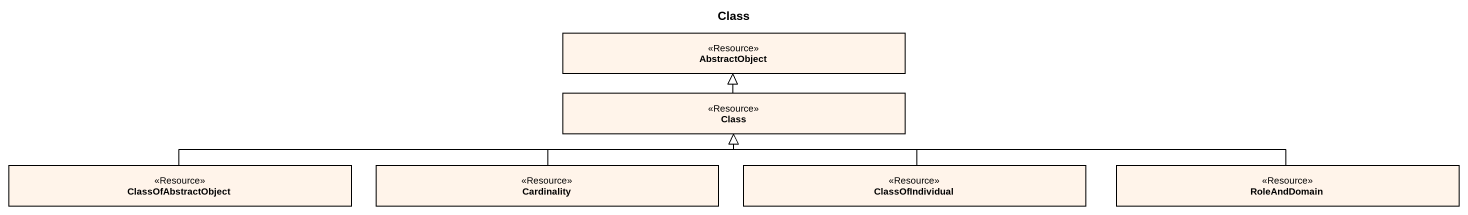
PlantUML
@startuml
title Class
hide circle
hide empty members
class AbstractObject <<Resource>> #FFF4EA
class "Class" as Class_ <<Resource>> #FFF4EA
class ClassOfAbstractObject <<Resource>> #FFF4EA
class Cardinality <<Resource>> #FFF4EA
class ClassOfIndividual <<Resource>> #FFF4EA
class RoleAndDomain <<Resource>> #FFF4EA
Class_ -up-|> AbstractObject
ClassOfAbstractObject -right-|> Class_
Cardinality -right-|> Class_
ClassOfIndividual -left-|> Class_
RoleAndDomain -left-|> Class_
@enduml
